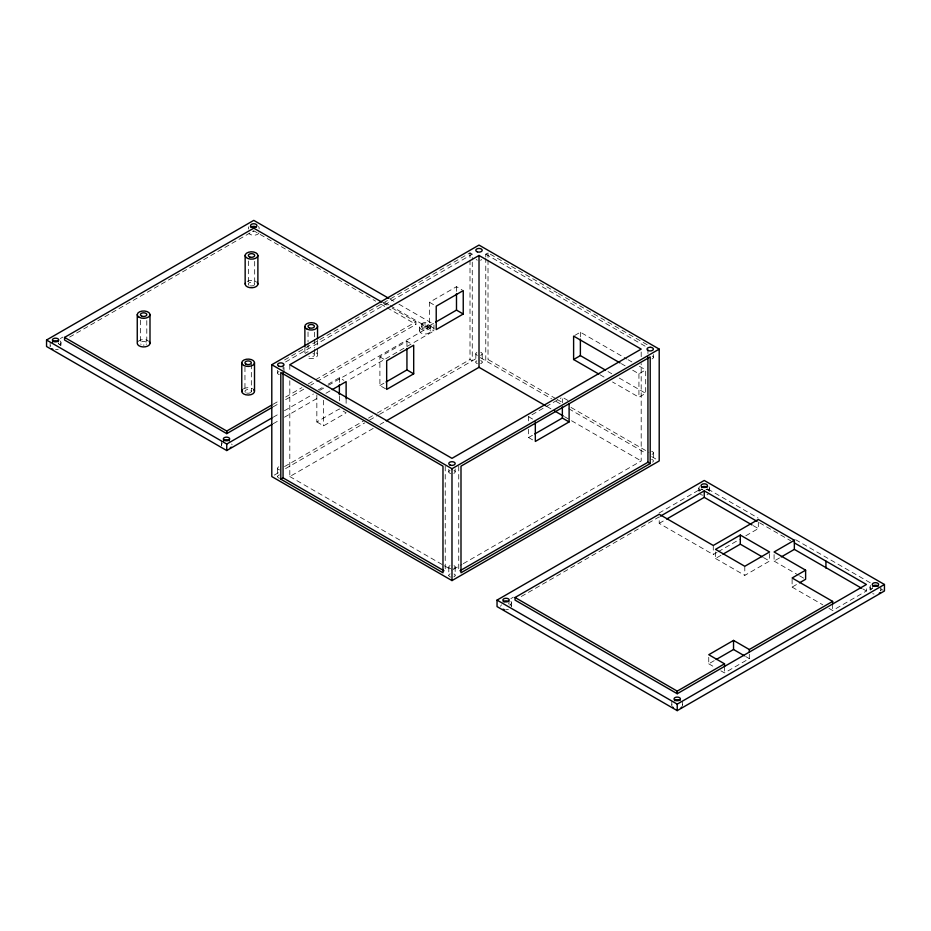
<?xml version="1.0" encoding="UTF-8"?>
<svg xmlns="http://www.w3.org/2000/svg" width="931" height="931" viewBox="0 0 931 931"><rect width="100%" height="100%" fill="white"/><g stroke="black" fill="none" stroke-linecap="round" stroke-linejoin="round"><path stroke-width="0.7" stroke-dasharray="4.66 3.49" d="M60.364 338.535L62.877 337.08M69.581 337.115L253.767 230.772L375.717 301.179M284.56 359.948L470.004 252.883L472.261 254.175L472.261 259.947M285.561 361.973L472.261 254.175M485.773 257.061L485.773 254.175L488.019 252.883L557.169 292.8M433.962 328.306L429.459 325.699L429.459 302.296L456.493 286.69L462.125 289.937M273.109 404.275L279.37 400.656M285.631 397.037L301.923 387.633M308.184 384.014L314.457 380.395M315.702 379.673L415.948 321.8L415.948 324.407L310.698 385.166M273.109 406.87L279.37 403.251M285.631 399.643L304.425 388.786M318.088 390.008L323.092 387.11M328.108 384.224L339.361 377.718L343.865 380.325M429.459 325.699L434.381 322.871M273.214 417.216L279.486 413.585M284.514 410.687L313.398 394.011M319.682 390.392L327.212 386.039M328.468 385.306L433.962 324.407L433.962 330.901L348.566 380.209M385.539 388.774L379.906 385.527L379.906 356.91L406.94 341.305L410.315 343.26M273.214 423.721L279.486 420.09M284.514 417.193L319.682 396.885M325.955 393.266L331.11 390.287M316.843 394.977L316.843 421.941L339.361 408.93L341.619 410.234M379.906 385.527L384.817 382.688M316.843 421.941L323.592 425.839L346.123 412.829L342.748 410.885M284.56 466.582L363.497 421.01M368.513 418.112L376.031 413.771M377.288 413.05L470.004 359.517L472.261 360.821L472.261 261.39M274.308 475.101L279.323 472.203M285.561 468.607L364.731 422.895M369.514 420.137L378.545 414.923M379.534 414.353L477.754 357.644M555.912 398.712L488.019 359.517L485.773 360.821L485.773 258.504M289.809 380.698L289.809 476.556L373.762 428.085M380.023 424.466L383.781 422.302M574.741 335.451L580.374 332.204L626.854 359.04M528.564 420.893L528.564 416.727L561.102 397.944M528.564 429.214L528.564 437.535L533.568 434.649M632.661 370.189L638.934 373.82L645.695 369.921L645.695 393.324L638.934 397.223L612.551 382.001M453.234 569.458L462.009 564.395M463.266 563.674L641.191 460.95L641.191 363.637M510.851 598.621L513.365 597.167M659.043 513.062L700.484 489.136M521.325 596.48L659.206 516.868L659.206 523.373L713.262 554.573L717.021 552.409M659.206 523.373L664.21 520.476M718.267 551.687L739.54 539.41M745.801 535.79L758.311 528.575L758.311 522.07M715.52 551.978L715.52 558.484L721.711 554.899M715.52 558.484L744.8 575.381L769.576 561.079L769.576 551.978M774.08 554.573L774.08 561.079L780.038 557.634M792.106 579.291L792.106 587.089L797.017 584.249M708.759 657.309L708.759 663.815L714.95 660.242M720.885 670.82L724.527 672.915L749.304 658.613L749.304 652.107M828.962 608.374L832.64 610.492L866.435 590.987L866.435 587.089M558.425 293.521L650.199 346.507M485.773 254.175L645.427 346.355M628.111 359.762L631.881 361.938M639.411 366.29L645.695 369.921M621.349 363.66L625.12 365.836M608.013 371.574L611.772 373.75M619.313 378.091L645.695 393.324M599.995 374.739L605.022 377.649M429.459 302.296L433.962 304.891M567.98 400.481L562.359 397.223L562.359 402.774M390.17 299.119L393.918 301.283M398.934 304.181L433.962 324.407M557.169 399.434L562.196 402.343M570.994 407.417L648.942 452.419M385.166 302.726L388.914 304.903M390.17 305.624L433.962 330.901M480.268 357.632L551.594 398.817M556.168 401.459L560.357 403.879M568.748 408.721L645.439 453.001M651.7 456.609L656.704 459.507M708.014 489.124L758.067 518.02M795.609 539.701L870.683 583.039M880.691 588.823L883.193 590.266M383.258 302.936L387.028 305.112M392.056 308.01L415.948 321.8M380.744 304.076L385.771 306.986M387.028 307.707L415.948 324.407M759.556 522.791L790.628 540.725M546.904 406.51L551.932 409.419M564.5 416.669L641.191 460.95M753.284 525.666L758.311 528.575M862.746 588.858L866.435 590.987M528.564 416.727L533.067 419.334M774.08 561.079L798.333 575.09M799.554 575.789L805.618 579.291M763.478 557.564L769.576 561.079M792.106 587.089L822.818 604.824M528.564 437.535L535.325 441.445M379.906 356.91L385.539 360.169M745.661 656.506L749.304 658.613M708.759 663.815L714.822 667.318M289.809 476.556L443.191 565.105M444.448 565.827L451.989 570.179M880.854 587.089L880.854 590.987A5.411 3.13 0 0 0 880.668 590.184M870.02 587.089L870.02 589.695M832.64 603.998L832.64 610.492M744.8 566.281L744.8 575.381M724.527 666.41L724.527 672.915M713.262 545.473L713.262 554.573M709.666 488.263L709.666 490.858M698.844 488.263L698.844 490.858M682.644 701.532L682.644 705.43A5.411 3.13 0 0 0 681.923 703.859M671.81 701.532L671.81 705.43A5.411 3.13 0 0 1 672.543 703.859M653.376 354.513L653.376 357.283M653.376 452.745L653.376 460.81M647.941 349.253L647.941 353.571M641.191 352.011L641.191 357.83M638.934 373.82L638.934 397.223M580.374 332.204L580.374 337.709M511.445 602.927L511.445 606.826M488.019 252.883L488.019 258.643M488.019 260.086L488.019 359.517M482.2 353.85L482.2 362.171M475.834 353.733L475.834 362.066M470.004 252.883L470.004 258.643M470.004 260.086L470.004 359.517M458.739 466.291L458.739 571.483M456.493 286.69L456.493 292.194M455.154 468.91L455.154 471.691M455.154 566.886L455.154 575.207M448.812 469.282L448.812 472.052M448.812 567.235L448.812 575.556M445.227 466.291L445.227 571.483M430.366 327.13A5.411 3.13 0 0 1 422.069 329.644A5.411 3.13 0 0 1 422.441 324.232A5.411 3.13 0 0 1 430.366 327.13L430.366 331.029A5.411 3.13 0 0 1 422.069 333.554A5.411 3.13 0 0 1 422.441 328.143A5.411 3.13 0 0 1 430.366 331.029M428.132 324.535A3.189 1.839 0 0 1 423.163 325.92A3.189 1.839 0 0 1 423.57 322.743A3.189 1.839 0 0 1 428.132 324.535L428.132 327.142A3.189 1.839 0 0 1 423.163 328.527A3.189 1.839 0 0 1 423.57 325.35A3.189 1.839 0 0 1 428.132 327.142M421.778 324.267L421.778 326.874M419.544 326.886L419.544 330.784M406.94 341.305L406.94 347.03M346.123 398.643L346.123 404.322M339.361 377.718L339.361 383.397M339.361 396.164L339.361 401.843M323.592 400.295L323.592 425.839M317.541 340.269L317.541 347.426M317.541 348.857L317.541 354.571M314.387 332.169L314.387 337.895M314.387 339.326L314.387 347.903M314.387 349.334L314.387 355.06M308.033 331.983L308.033 342.003M308.033 343.423L308.033 352.011M304.879 348.206L304.879 353.92M289.809 364.719L289.809 371.981M283.99 367.442L283.99 372.982M283.059 364.859L283.059 369.176M277.613 370.317L277.613 373.087M277.636 468.456L277.636 476.788M254.687 261.378L254.687 284.258M251.323 364.184L251.323 391.369M248.344 261.029L248.344 283.92M244.958 367.07L244.958 391.392M221.345 441.166L221.345 445.065M146.795 320.59L146.795 343.481A3.189 1.839 0 0 0 143.595 341.421A3.189 1.839 0 0 0 140.476 343.527M140.465 320.159L140.465 343.039M60.98 342.608L60.98 345.215M50.146 342.608L50.146 346.507A5.411 3.13 0 0 1 50.868 344.947M58.269 349.218A5.411 3.13 0 0 1 55.557 349.637M58.269 343.807A5.411 3.13 0 0 1 60.794 345.704M60.247 341.049A5.411 3.13 0 0 1 59.386 344.819M58.641 343.085A3.189 1.839 0 0 1 58.316 343.527M221.415 445.879A5.411 3.13 0 0 1 222.311 443.552M231.656 444.029A5.411 3.13 0 0 1 232.075 444.809M259.027 232.831A5.411 3.13 0 0 1 254.582 235.171A5.411 3.13 0 0 1 249.136 233.693M253.872 231.295A5.411 3.13 0 0 1 252.464 231.202M248.565 229.038A5.411 3.13 0 0 1 249.031 226.664M258.411 226.559A5.411 3.13 0 0 1 259.027 228.921M243.48 388.867A6.366 3.677 0 0 1 252.487 388.692M245.388 392.3A3.189 1.839 0 0 1 248.123 389.542A3.189 1.839 0 0 1 250.905 392.288M250.404 392.673A3.189 1.839 0 0 1 246.564 392.975M316.354 352.802A6.366 3.677 0 0 1 314.957 357.935A6.366 3.677 0 0 1 306.055 357.132M305.391 353.477A6.366 3.677 0 0 1 307.463 351.988M312.944 353.419A3.189 1.839 0 0 1 313.631 356.154A3.189 1.839 0 0 1 308.848 356.201M247.181 281.395A6.366 3.677 0 0 1 256.188 281.593M249.066 285.27A3.189 1.839 0 0 1 249.275 282.78A3.189 1.839 0 0 1 253.581 282.687A3.189 1.839 0 0 1 254.116 285.154M253.558 285.503A3.189 1.839 0 0 1 250.416 285.817M138.102 341.433A6.366 3.677 0 0 1 148.122 340.653M146.586 343.946A3.189 1.839 0 0 1 146.179 344.365M144.084 345.075A3.189 1.839 0 0 1 143.246 345.087M141.128 344.4A3.189 1.839 0 0 1 140.697 343.981M279.568 478.255A3.189 1.839 0 0 1 278.264 477.661M277.857 477.254A3.189 1.839 0 0 1 279.603 474.857M279.568 469.922A3.189 1.839 0 0 1 277.613 468.223A3.189 1.839 0 0 1 279.603 466.524M454.014 573.973A3.189 1.839 0 0 1 453.828 576.883M450.662 577.057A3.189 1.839 0 0 1 449.394 576.452M448.998 576.033A3.189 1.839 0 0 1 450.139 573.892M454.014 565.641A3.189 1.839 0 0 1 453.828 568.562M450.662 568.736A3.189 1.839 0 0 1 450.139 565.559M651.584 459.297A3.189 1.839 0 0 1 652.608 462.148M651.584 451.232A3.189 1.839 0 0 1 651.991 454.409M480.687 360.553A3.189 1.839 0 0 1 480.524 363.742M477.335 363.684A3.189 1.839 0 0 1 476.835 360.774M480.687 352.232A3.189 1.839 0 0 1 480.524 355.409M477.335 355.363A3.189 1.839 0 0 1 476.835 352.453M454.002 470.446A3.189 1.839 0 0 1 453.839 473.367M450.674 473.542A3.189 1.839 0 0 1 450.127 470.376M652.259 356.026A3.189 1.839 0 0 1 652.014 358.947M481.711 259.586A3.189 1.839 0 0 1 480.501 260.226M477.312 260.156A3.189 1.839 0 0 1 476.195 259.458M279.288 374.658A3.189 1.839 0 0 1 279.125 371.469M508.396 609.409A5.411 3.13 0 0 1 505.649 609.712M500.645 606.36A5.411 3.13 0 0 1 501.565 604.836M510.141 604.556A5.411 3.13 0 0 1 511.363 606.011M510.921 601.333A5.411 3.13 0 0 1 509.583 605.057M874.034 594.013A5.411 3.13 0 0 1 872.731 593.699M870.206 590.184A5.411 3.13 0 0 1 872.731 588.287M871.614 589.3A5.411 3.13 0 0 1 870.753 585.529M708.084 494.373A5.411 3.13 0 0 1 706.966 494.861M702.858 495.176A5.411 3.13 0 0 1 700.426 494.373M699.03 491.347A5.411 3.13 0 0 1 704.255 489.031A5.411 3.13 0 0 1 709.492 491.347M708.945 486.692A5.411 3.13 0 0 1 708.084 490.462M700.426 490.462A5.411 3.13 0 0 1 699.565 486.692M509.234 602.694A3.189 1.839 0 0 1 508.291 603.998M707.339 488.728A3.189 1.839 0 0 1 705.849 489.846M702.661 489.846A3.189 1.839 0 0 1 701.183 488.728M872.684 588.008A3.189 1.839 0 0 1 872.359 587.566"/><path stroke-width="1.4" d="M271.957 424.443L226.745 450.546L46.55 346.507L46.55 340.013L253.767 220.368L388.914 298.397M271.852 407.592L226.745 433.637L64.565 340.013L64.565 337.406L253.767 228.176L382.001 302.203M271.794 364.719L479.011 245.074L659.206 349.113L659.206 460.95L451.989 580.583L271.794 476.556L271.794 364.719L451.989 468.747L659.206 349.113M479.011 255.478L289.809 364.719L451.989 458.343L641.191 349.113L479.011 255.478L479.011 367.314L386.295 420.847M64.565 337.406L226.745 431.041L271.852 404.997M435.603 322.161L456.493 310.104L463.242 314.003L463.242 290.588L436.22 306.194L436.22 329.609L463.242 314.003M46.55 340.013L226.745 444.04L271.957 417.938M332.239 389.635L346.123 381.617L346.123 398.643M386.051 381.978L406.94 369.921L413.69 373.82L413.69 345.215L386.668 360.821L386.668 389.426L413.69 373.82M280.801 479.151L442.981 572.786L442.981 466.152L280.801 372.516L280.801 479.151L283.059 477.859L443.971 570.761M620.093 362.939L573.612 336.103L573.612 359.517L580.374 355.619L605.499 370.119M534.825 433.927L562.359 418.031L569.109 421.929L569.109 403.903M569.109 421.929L535.325 441.445L535.325 422.022M459.995 570.761L647.941 462.253L650.199 463.545L650.199 356.91L460.996 466.152L460.996 572.786L650.199 463.545M497.038 600.099L704.255 480.454L884.45 584.493L884.45 590.987L677.233 710.632L497.038 606.593L497.038 600.099L677.233 704.127L884.45 584.493M794.352 542.878L866.435 584.493L677.233 693.723L515.052 600.099L515.052 597.493L659.206 514.261L713.262 545.473L758.311 519.463L794.352 540.271L794.352 549.383L861.512 588.159M660.463 516.146L704.255 490.858L757.054 521.337M666.712 519.033L704.255 497.363L752.027 524.944M740.296 535.069L715.52 549.371L744.8 566.281L769.576 551.978L740.296 535.069L740.296 544.181L762.256 556.854M722.956 554.189L740.296 544.181M794.352 540.271L774.08 551.978L805.618 570.179L805.618 579.291L799.473 582.829M781.237 556.947L794.352 549.383M805.618 570.179L792.106 577.988L832.64 601.391L832.64 603.998M832.64 601.391L749.304 649.512L733.535 640.412L708.759 654.714L724.527 663.815L724.527 666.41M716.195 659.52L733.535 649.512L744.451 655.808M515.052 597.493L677.233 691.128L724.527 663.815M573.612 359.517L598.738 374.018M479.011 367.314L545.647 405.788M554.445 410.862L563.243 415.948M825.983 568.166L825.89 561.079M749.304 649.512L749.304 652.107M733.535 640.412L733.535 649.512M704.255 490.858L704.255 497.363M677.233 691.128L677.233 693.723M677.233 704.127L677.233 710.632M647.941 357.05L647.941 462.253M580.374 339.093L580.374 355.619M562.359 406.94L562.359 418.031M456.493 293.579L456.493 310.104M451.989 468.747L451.989 580.583M406.94 348.462L406.94 369.921M339.361 384.817L339.361 394.744M317.541 325.966L317.541 338.837M304.879 326.746L304.879 346.774M283.059 372.656L283.059 477.859M257.887 255.618A6.366 3.677 0 0 1 248.135 258.597A6.366 3.677 0 0 1 248.542 252.231A6.366 3.677 0 0 1 257.887 255.618L257.887 284.223M254.512 362.636L254.512 391.253M245.156 255.35L245.156 283.955M241.769 362.892L241.769 391.497M226.745 431.041L226.745 433.637M226.745 444.04L226.745 450.546M149.996 314.643L149.996 343.248M137.253 314.655L137.253 343.271A6.366 3.677 0 0 0 145.294 346.809A6.366 3.677 0 0 0 149.135 341.409M52.858 349.218A5.411 3.13 0 0 1 51.729 348.718M52.485 342.131A3.189 1.839 0 0 1 55.138 340.781A3.189 1.839 0 0 1 58.316 341.689M231.179 447.136A5.411 3.13 0 0 1 230.225 447.741M223.533 440.933A3.189 1.839 0 0 1 226.396 439.735A3.189 1.839 0 0 1 229.41 440.805M250.823 227.478A3.189 1.839 0 0 1 256.293 227.048M253.546 389.426A6.366 3.677 0 0 1 248.356 395.047A6.366 3.677 0 0 1 242.514 389.647M257.154 282.372A6.366 3.677 0 0 1 252.115 287.749A6.366 3.677 0 0 1 245.435 283.012M504.265 609.549A5.411 3.13 0 0 1 502.996 609.177M681.923 706.99A5.411 3.13 0 0 1 681.061 707.641M673.404 707.641A5.411 3.13 0 0 1 672.543 706.99M880.132 592.558A5.411 3.13 0 0 1 879.271 593.198M674.475 700.612A3.189 1.839 0 0 1 679.991 700.612M503.287 601.775A3.189 1.839 0 0 1 508.803 601.775M701.497 487.344A3.189 1.839 0 0 1 707.013 487.344M872.684 586.169A3.189 1.839 0 0 1 878.201 586.169M53.311 341.305A3.189 1.839 0 0 0 58.641 340.49A3.189 1.839 0 0 0 54.731 338.232A3.189 1.839 0 0 0 53.311 341.305M224.674 440.468A3.189 1.839 0 0 0 229.689 439.141A3.189 1.839 0 0 0 225.186 437.302A3.189 1.839 0 0 0 224.674 440.468M251.847 227.036A3.189 1.839 0 0 0 256.933 225.802A3.189 1.839 0 0 0 252.534 223.882A3.189 1.839 0 0 0 251.847 227.036M249.683 256.979A3.189 1.839 0 0 0 254.687 255.653A3.189 1.839 0 0 0 250.195 253.814A3.189 1.839 0 0 0 249.683 256.979M307.207 329.213A6.366 3.677 0 0 0 317.506 326.921A6.366 3.677 0 0 0 308.917 322.917A6.366 3.677 0 0 0 307.207 329.213M309.476 327.898A3.189 1.839 0 0 0 314.387 326.444A3.189 1.839 0 0 0 309.755 324.721A3.189 1.839 0 0 0 309.476 327.898M245.9 364.079A3.189 1.839 0 0 0 251.219 363.23A3.189 1.839 0 0 0 247.297 360.995A3.189 1.839 0 0 0 245.9 364.079M243.794 365.452A6.366 3.677 0 0 0 254.349 363.59A6.366 3.677 0 0 0 246.284 359.25A6.366 3.677 0 0 0 243.794 365.452M139.138 317.262A6.366 3.677 0 0 0 149.786 315.597A6.366 3.677 0 0 0 141.966 311.105A6.366 3.677 0 0 0 139.138 317.262M141.721 316.121A3.189 1.839 0 0 0 146.795 314.864A3.189 1.839 0 0 0 142.373 312.956A3.189 1.839 0 0 0 141.721 316.121M449.964 464.976A3.189 1.839 0 0 0 455.131 463.847A3.189 1.839 0 0 0 450.86 461.823A3.189 1.839 0 0 0 449.964 464.976M648.139 350.51A3.189 1.839 0 0 0 653.329 349.439A3.189 1.839 0 0 0 649.128 347.379A3.189 1.839 0 0 0 648.139 350.51M477.312 251.836A3.189 1.839 0 0 0 482.2 250.346A3.189 1.839 0 0 0 477.533 248.647A3.189 1.839 0 0 0 477.312 251.836M278.613 366.058A3.189 1.839 0 0 0 283.897 365.138A3.189 1.839 0 0 0 279.894 362.95A3.189 1.839 0 0 0 278.613 366.058M675.638 700.519A3.189 1.839 0 0 0 680.41 698.925A3.189 1.839 0 0 0 675.638 697.331A3.189 1.839 0 0 0 675.638 700.519M504.451 601.682A3.189 1.839 0 0 0 509.234 600.099A3.189 1.839 0 0 0 504.451 598.505A3.189 1.839 0 0 0 504.451 601.682M702.661 487.25A3.189 1.839 0 0 0 707.444 485.656A3.189 1.839 0 0 0 702.661 484.062A3.189 1.839 0 0 0 702.661 487.25M873.848 586.076A3.189 1.839 0 0 0 878.631 584.493A3.189 1.839 0 0 0 873.848 582.899A3.189 1.839 0 0 0 873.848 586.076"/></g></svg>
